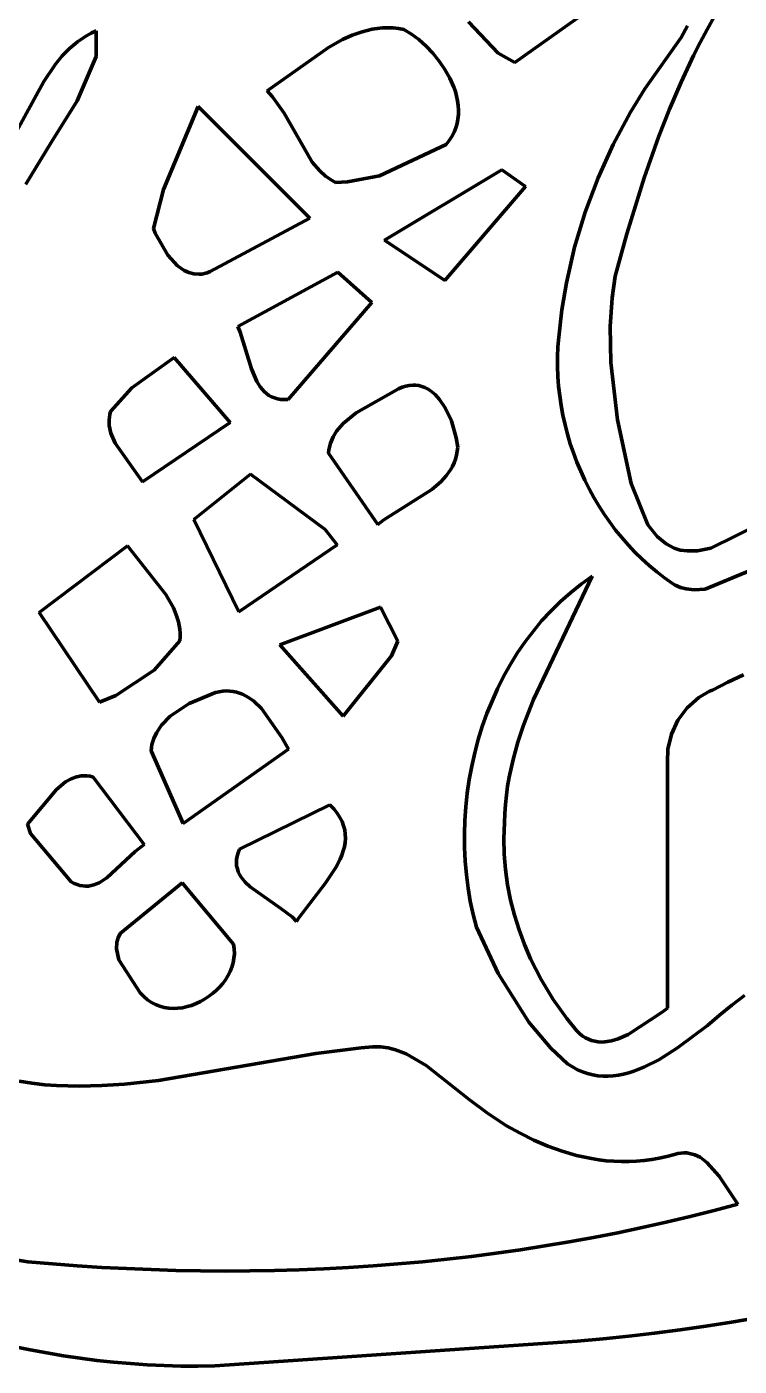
# Model space of a CAD drawing. Header units: millimetres. Extents: x 0 to 14, y 0 to 17.6.
# Drawn here: x 9.895 to 10.712, y 10.322 to 11.856 of the extents above; entities that cross this region are included whole.
import ezdxf

# ---------------------------------------------------------------- set-up
doc = ezdxf.new("R2010")
doc.units = ezdxf.units.MM
doc.layers.add('color#010506ff', color=7, linetype='CONTINUOUS', lineweight=100)
doc.layers.add('color#ffffffff', color=7, linetype='CONTINUOUS', lineweight=100)

msp = doc.modelspace()

# ---------------------------------------------------------------- linework, layer by layer
at = {"layer": 'color#010506ff'}
for p, q in [((10.4545, 11.8154), (10.5842, 11.9074)), ((10.675, 11.8531), (10.6831, 11.8677)), ((9.9692, 11.8488), (9.9638, 11.8458)), ((9.9749, 11.8515), (9.9692, 11.8488)), ((9.9749, 11.8222), (9.9749, 11.8515)), ((10.2796, 11.8505), (10.2683, 11.8465)), ((10.2853, 11.8521), (10.2796, 11.8505)), ((10.2911, 11.8534), (10.2853, 11.8521)), ((10.297, 11.8543), (10.2911, 11.8534)), ((10.3029, 11.8549), (10.297, 11.8543)), ((10.309, 11.8551), (10.3029, 11.8549)), ((10.3151, 11.8549), (10.309, 11.8551)), ((10.3213, 11.8542), (10.3151, 11.8549)), ((10.3276, 11.8532), (10.3213, 11.8542)), ((10.3362, 11.8479), (10.3276, 11.8532)), ((10.3447, 11.8415), (10.3362, 11.8479)), ((10.4015, 11.862), (10.4357, 11.8261)), ((10.6526, 11.8573), (10.6453, 11.8439)), ((10.6671, 11.8383), (10.675, 11.8531)), ((9.9537, 11.839), (9.9445, 11.8313)), ((9.9586, 11.8425), (9.9537, 11.839)), ((9.9638, 11.8458), (9.9586, 11.8425)), ((10.2413, 11.8325), (10.1709, 11.7827)), ((10.2573, 11.8415), (10.2413, 11.8325)), ((10.2683, 11.8465), (10.2573, 11.8415)), ((10.353, 11.8341), (10.3447, 11.8415)), ((10.3608, 11.8259), (10.353, 11.8341)), ((10.6453, 11.8439), (10.6035, 11.7853)), ((10.6595, 11.8233), (10.6671, 11.8383)), ((9.9361, 11.8228), (9.9285, 11.8135)), ((9.9445, 11.8313), (9.9361, 11.8228)), ((9.9532, 11.7712), (9.9749, 11.8222)), ((10.3681, 11.8169), (10.3608, 11.8259)), ((10.4357, 11.8261), (10.4545, 11.8154)), ((10.6452, 11.7929), (10.6595, 11.8233)), ((9.9285, 11.8135), (9.9149, 11.7934)), ((10.3746, 11.8074), (10.3681, 11.8169)), ((10.3802, 11.7974), (10.3746, 11.8074)), ((9.9149, 11.7934), (9.8708, 11.7126)), ((10.3847, 11.7871), (10.3802, 11.7974)), ((10.3865, 11.7819), (10.3847, 11.7871)), ((10.6319, 11.762), (10.6452, 11.7929)), ((9.9234, 11.7238), (9.9532, 11.7712)), ((10.1709, 11.7827), (10.1771, 11.776)), ((10.1771, 11.776), (10.1902, 11.7572)), ((10.3879, 11.7766), (10.3865, 11.7819)), ((10.3891, 11.7713), (10.3879, 11.7766)), ((10.3898, 11.7661), (10.3891, 11.7713)), ((10.6035, 11.7853), (10.5872, 11.7585)), ((10.0918, 11.7649), (10.052, 11.6699)), ((10.2198, 11.6371), (10.0918, 11.7649)), ((10.1902, 11.7572), (10.2223, 11.7012)), ((10.3895, 11.7504), (10.39, 11.7556)), ((10.3901, 11.7608), (10.3898, 11.7661)), ((10.39, 11.7556), (10.3901, 11.7608)), ((10.5872, 11.7585), (10.5675, 11.7215)), ((10.6196, 11.7307), (10.6319, 11.762)), ((10.3851, 11.7353), (10.387, 11.7403)), ((10.387, 11.7403), (10.3885, 11.7453)), ((10.3885, 11.7453), (10.3895, 11.7504)), ((10.3759, 11.7213), (10.3795, 11.7259)), ((10.3795, 11.7259), (10.3826, 11.7305)), ((10.3826, 11.7305), (10.3851, 11.7353)), ((10.6028, 11.683), (10.6196, 11.7307)), ((9.8945, 11.676), (9.9234, 11.7238)), ((10.2996, 11.6856), (10.3759, 11.7213)), ((10.5675, 11.7215), (10.5502, 11.6832)), ((10.2223, 11.7012), (10.2311, 11.6911)), ((10.2311, 11.6911), (10.2378, 11.6852)), ((10.2378, 11.6852), (10.2453, 11.6801)), ((10.2453, 11.6801), (10.2493, 11.6778)), ((10.2631, 11.6785), (10.2996, 11.6856)), ((10.4397, 11.6923), (10.3053, 11.6116)), ((10.4668, 11.6731), (10.4397, 11.6923)), ((10.5502, 11.6832), (10.5354, 11.6439)), ((10.583, 11.6188), (10.6028, 11.683)), ((10.052, 11.6699), (10.0405, 11.6251)), ((10.2493, 11.6778), (10.2631, 11.6785)), ((10.3745, 11.5656), (10.4668, 11.6731)), ((10.1055, 11.5758), (10.2198, 11.6371)), ((10.5354, 11.6439), (10.5232, 11.6037)), ((10.0405, 11.6251), (10.0426, 11.6198)), ((10.0426, 11.6198), (10.0571, 11.5945)), ((10.5698, 11.5704), (10.583, 11.6188)), ((10.3053, 11.6116), (10.3745, 11.5656)), ((10.5232, 11.6037), (10.5138, 11.5629)), ((10.0571, 11.5945), (10.0682, 11.5824)), ((10.0682, 11.5824), (10.0758, 11.577)), ((10.0758, 11.577), (10.0812, 11.5745)), ((10.0812, 11.5745), (10.0869, 11.573)), ((10.0869, 11.573), (10.0929, 11.5726)), ((10.0929, 11.5726), (10.0959, 11.5729)), ((10.0959, 11.5729), (10.0991, 11.5735)), ((10.0991, 11.5735), (10.1022, 11.5744)), ((10.1022, 11.5744), (10.1055, 11.5758)), ((10.2518, 11.575), (10.1371, 11.5127)), ((10.2909, 11.5402), (10.2518, 11.575)), ((10.5138, 11.5629), (10.5086, 11.5319)), ((10.5662, 11.5458), (10.5698, 11.5704)), ((10.5639, 11.5128), (10.5662, 11.5458)), ((10.195, 11.4292), (10.2909, 11.5402)), ((10.5086, 11.5319), (10.505, 11.5007)), ((10.1371, 11.5127), (10.1401, 11.5063)), ((10.5646, 11.4715), (10.5639, 11.5128)), ((10.1401, 11.5063), (10.1531, 11.4642)), ((10.505, 11.5007), (10.5041, 11.4894)), ((10.5041, 11.4894), (10.5037, 11.4782)), ((10.0644, 11.4774), (10.0157, 11.4424)), ((10.1285, 11.4028), (10.0644, 11.4774)), ((10.1531, 11.4642), (10.1592, 11.4498)), ((10.5037, 11.4782), (10.5036, 11.467)), ((10.5036, 11.467), (10.504, 11.4557)), ((10.5724, 11.4057), (10.5646, 11.4715)), ((10.1592, 11.4498), (10.163, 11.4436)), ((10.504, 11.4557), (10.5048, 11.4445)), ((10.0157, 11.4424), (9.9914, 11.4154)), ((10.163, 11.4436), (10.1675, 11.4382)), ((10.1675, 11.4382), (10.17, 11.4359)), ((10.17, 11.4359), (10.1728, 11.4339)), ((10.1728, 11.4339), (10.1758, 11.4322)), ((10.3215, 11.4414), (10.273, 11.414)), ((10.3257, 11.4432), (10.3215, 11.4414)), ((10.3298, 11.4445), (10.3257, 11.4432)), ((10.3337, 11.4453), (10.3298, 11.4445)), ((10.3376, 11.4456), (10.3337, 11.4453)), ((10.3412, 11.4456), (10.3376, 11.4456)), ((10.3448, 11.4451), (10.3412, 11.4456)), ((10.3482, 11.4442), (10.3448, 11.4451)), ((10.3515, 11.443), (10.3482, 11.4442)), ((10.3546, 11.4414), (10.3515, 11.443)), ((10.3576, 11.4395), (10.3546, 11.4414)), ((10.3633, 11.4349), (10.3576, 11.4395)), ((10.3684, 11.4293), (10.3633, 11.4349)), ((10.5048, 11.4445), (10.5061, 11.4333)), ((10.5061, 11.4333), (10.5077, 11.4222)), ((10.1758, 11.4322), (10.1791, 11.4309)), ((10.1791, 11.4309), (10.1826, 11.4298)), ((10.1826, 11.4298), (10.1864, 11.4292)), ((10.1864, 11.4292), (10.1905, 11.429)), ((10.1905, 11.429), (10.195, 11.4292)), ((10.375, 11.4195), (10.3684, 11.4293)), ((10.382, 11.4046), (10.375, 11.4195)), ((10.5077, 11.4222), (10.5097, 11.4112)), ((9.9906, 11.4121), (9.9897, 11.4057)), ((9.9897, 11.4057), (9.9898, 11.3995)), ((9.9914, 11.4154), (9.9906, 11.4121)), ((10.028, 11.3347), (10.1285, 11.4028)), ((10.273, 11.414), (10.2579, 11.4015)), ((10.3876, 11.3854), (10.382, 11.4046)), ((10.5097, 11.4112), (10.5122, 11.4002)), ((10.588, 11.3329), (10.5724, 11.4057)), ((9.9898, 11.3995), (9.9917, 11.3906)), ((9.9917, 11.3906), (9.9967, 11.3793)), ((10.2505, 11.3927), (10.2466, 11.3862)), ((10.2579, 11.4015), (10.2505, 11.3927)), ((10.5122, 11.4002), (10.515, 11.3893)), ((10.515, 11.3893), (10.5182, 11.3785)), ((9.9967, 11.3793), (10.028, 11.3347)), ((10.2436, 11.3792), (10.2416, 11.3716)), ((10.2466, 11.3862), (10.2436, 11.3792)), ((10.3893, 11.3747), (10.3876, 11.3854)), ((10.3887, 11.3698), (10.3893, 11.3747)), ((10.5182, 11.3785), (10.5218, 11.3679)), ((10.2416, 11.3716), (10.241, 11.3675)), ((10.241, 11.3675), (10.2976, 11.286)), ((10.3831, 11.3525), (10.385, 11.3566)), ((10.385, 11.3566), (10.3866, 11.3608)), ((10.3866, 11.3608), (10.3878, 11.3652)), ((10.3878, 11.3652), (10.3887, 11.3698)), ((10.5218, 11.3679), (10.5257, 11.3574)), ((10.5257, 11.3574), (10.5301, 11.347)), ((10.1518, 11.3438), (10.0867, 11.2918)), ((10.2374, 11.2802), (10.1518, 11.3438)), ((10.37, 11.335), (10.3759, 11.3416)), ((10.3759, 11.3416), (10.381, 11.3487)), ((10.381, 11.3487), (10.3831, 11.3525)), ((10.5301, 11.347), (10.5347, 11.3368)), ((10.3045, 11.2912), (10.3597, 11.3262)), ((10.3597, 11.3262), (10.37, 11.335)), ((10.5347, 11.3368), (10.5398, 11.3267)), ((10.5398, 11.3267), (10.5452, 11.3169)), ((10.6072, 11.2854), (10.588, 11.3329)), ((10.5452, 11.3169), (10.5509, 11.3072)), ((10.5509, 11.3072), (10.557, 11.2978)), ((10.557, 11.2978), (10.5634, 11.2886)), ((10.0867, 11.2918), (10.1385, 11.1858)), ((10.251, 11.2627), (10.2374, 11.2802)), ((10.2976, 11.286), (10.3045, 11.2912)), ((10.5634, 11.2886), (10.5702, 11.2796)), ((10.6177, 11.2722), (10.6072, 11.2854)), ((10.7367, 11.2871), (10.6794, 11.2587)), ((10.5702, 11.2796), (10.5772, 11.2709)), ((10.5772, 11.2709), (10.5846, 11.2625)), ((10.6281, 11.2637), (10.6177, 11.2722)), ((10.0107, 11.2616), (9.9097, 11.1851)), ((10.0546, 11.2056), (10.0107, 11.2616)), ((10.1385, 11.1858), (10.251, 11.2627)), ((10.5846, 11.2625), (10.5923, 11.2543)), ((10.5923, 11.2543), (10.6003, 11.2465)), ((10.6373, 11.2589), (10.6281, 11.2637)), ((10.644, 11.2565), (10.6373, 11.2589)), ((10.6521, 11.2556), (10.644, 11.2565)), ((10.664, 11.2558), (10.6521, 11.2556)), ((10.6794, 11.2587), (10.664, 11.2558)), ((10.6003, 11.2465), (10.6086, 11.2389)), ((10.6086, 11.2389), (10.6173, 11.2317)), ((10.476, 11.0853), (10.5433, 11.2266)), ((10.5433, 11.2266), (10.5306, 11.2175)), ((10.6173, 11.2317), (10.6262, 11.2248)), ((10.6262, 11.2248), (10.6354, 11.2183)), ((10.6729, 11.212), (10.7243, 11.2331)), ((10.0634, 11.1905), (10.0546, 11.2056)), ((10.5185, 11.2078), (10.5069, 11.1976)), ((10.5306, 11.2175), (10.5185, 11.2078)), ((10.6354, 11.2183), (10.6384, 11.2166)), ((10.6384, 11.2166), (10.6445, 11.2139)), ((10.6445, 11.2139), (10.6508, 11.2121)), ((10.6508, 11.2121), (10.6602, 11.211)), ((10.6602, 11.211), (10.6729, 11.212)), ((10.0667, 11.1826), (10.0634, 11.1905)), ((10.3006, 11.1913), (10.1853, 11.1482)), ((10.3206, 11.1522), (10.3006, 11.1913)), ((10.5069, 11.1976), (10.4959, 11.1867)), ((9.9097, 11.1851), (9.9789, 11.0824)), ((10.0692, 11.1744), (10.0667, 11.1826)), ((10.0707, 11.1659), (10.0692, 11.1744)), ((10.4854, 11.1754), (10.4755, 11.1635)), ((10.4959, 11.1867), (10.4854, 11.1754)), ((10.071, 11.1616), (10.0707, 11.1659)), ((10.0708, 11.1525), (10.071, 11.1571)), ((10.071, 11.1571), (10.071, 11.1616)), ((10.4755, 11.1635), (10.4663, 11.1512)), ((10.0415, 11.1192), (10.0708, 11.1525)), ((10.1853, 11.1482), (10.2579, 11.0663)), ((10.3133, 11.1353), (10.3206, 11.1522)), ((10.4663, 11.1512), (10.4575, 11.1384)), ((10.2579, 11.0663), (10.3133, 11.1353)), ((10.4575, 11.1384), (10.4494, 11.1253)), ((9.9975, 11.0901), (10.0415, 11.1192)), ((10.4418, 11.1117), (10.4349, 11.0978)), ((10.4494, 11.1253), (10.4418, 11.1117)), ((10.7168, 11.1136), (10.6989, 11.1052)), ((10.4349, 11.0978), (10.4285, 11.0836)), ((10.6811, 11.0963), (10.6779, 11.0948)), ((10.6989, 11.1052), (10.6811, 11.0963)), ((9.9789, 11.0824), (9.9975, 11.0901)), ((10.0814, 11.0808), (10.0598, 11.0664)), ((10.1116, 11.0933), (10.0814, 11.0808)), ((10.1159, 11.0944), (10.1116, 11.0933)), ((10.1201, 11.095), (10.1159, 11.0944)), ((10.1241, 11.0952), (10.1201, 11.095)), ((10.1281, 11.0951), (10.1241, 11.0952)), ((10.1319, 11.0946), (10.1281, 11.0951)), ((10.1356, 11.0939), (10.1319, 11.0946)), ((10.1427, 11.0914), (10.1356, 11.0939)), ((10.1494, 11.0878), (10.1427, 11.0914)), ((10.1556, 11.0834), (10.1494, 11.0878)), ((10.1643, 11.0752), (10.1556, 11.0834)), ((10.4285, 11.0836), (10.4227, 11.0692)), ((10.4647, 11.0562), (10.476, 11.0853)), ((10.6655, 11.0876), (10.6522, 11.0759)), ((10.6779, 11.0948), (10.6655, 11.0876)), ((10.0598, 11.0664), (10.0497, 11.0561)), ((10.1878, 11.0417), (10.1643, 11.0752)), ((10.4227, 11.0692), (10.4174, 11.0544)), ((10.6522, 11.0759), (10.6416, 11.0617)), ((10.0497, 11.0561), (10.0439, 11.0473)), ((10.4174, 11.0544), (10.4128, 11.0395)), ((10.4582, 11.0365), (10.4647, 11.0562)), ((10.6416, 11.0617), (10.6341, 11.0457)), ((10.0409, 11.0408), (10.0389, 11.034)), ((10.0439, 11.0473), (10.0409, 11.0408)), ((10.1954, 11.0285), (10.1878, 11.0417)), ((10.4128, 11.0395), (10.4088, 11.0244)), ((10.4527, 11.0165), (10.4582, 11.0365)), ((10.6341, 11.0457), (10.6301, 11.0284)), ((10.0389, 11.034), (10.0378, 11.0267)), ((10.0378, 11.0267), (10.0745, 10.9435)), ((10.0745, 10.9435), (10.1954, 11.0285)), ((10.4088, 11.0244), (10.4053, 11.0091)), ((10.6301, 11.0284), (10.6297, 11.014)), ((10.4053, 11.0091), (10.4024, 10.9937)), ((10.4482, 10.9963), (10.4527, 11.0165)), ((10.6297, 11.014), (10.6297, 10.7316)), ((9.9398, 10.9911), (9.9294, 10.9825)), ((9.9454, 10.9943), (9.9398, 10.9911)), ((9.9513, 10.9966), (9.9454, 10.9943)), ((9.9577, 10.9979), (9.9513, 10.9966)), ((9.961, 10.998), (9.9577, 10.9979)), ((9.9644, 10.9979), (9.961, 10.998)), ((9.968, 10.9974), (9.9644, 10.9979)), ((9.9716, 10.9966), (9.968, 10.9974)), ((10.0299, 10.9194), (9.9716, 10.9966)), ((10.4024, 10.9937), (10.4002, 10.9781)), ((10.4464, 10.986), (10.4482, 10.9963)), ((9.9294, 10.9825), (9.8964, 10.9425)), ((10.4002, 10.9781), (10.3985, 10.9626)), ((10.4439, 10.9653), (10.445, 10.9757)), ((10.445, 10.9757), (10.4464, 10.986)), ((10.2428, 10.9649), (10.1392, 10.9139)), ((10.2474, 10.9601), (10.2428, 10.9649)), ((10.2512, 10.9553), (10.2474, 10.9601)), ((10.3985, 10.9626), (10.3974, 10.9469)), ((10.4432, 10.9547), (10.4439, 10.9653)), ((9.8964, 10.9425), (9.8998, 10.9318)), ((10.2543, 10.9504), (10.2512, 10.9553)), ((10.2567, 10.9456), (10.2543, 10.9504)), ((10.2585, 10.9408), (10.2567, 10.9456)), ((10.3974, 10.9469), (10.397, 10.9313)), ((10.4421, 10.9262), (10.4428, 10.9441)), ((10.4428, 10.9441), (10.4432, 10.9547)), ((9.8998, 10.9318), (9.9462, 10.8766)), ((10.2598, 10.936), (10.2585, 10.9408)), ((10.2604, 10.9311), (10.2598, 10.936)), ((10.2606, 10.9263), (10.2604, 10.9311)), ((10.397, 10.9313), (10.3971, 10.9157)), ((10.0197, 10.9112), (10.0299, 10.9194)), ((10.1392, 10.9139), (10.1375, 10.9098)), ((10.2565, 10.9072), (10.2581, 10.912)), ((10.2581, 10.912), (10.2594, 10.9167)), ((10.2594, 10.9167), (10.2602, 10.9215)), ((10.2602, 10.9215), (10.2606, 10.9263)), ((10.3971, 10.9157), (10.3978, 10.9002)), ((10.4424, 10.9084), (10.4421, 10.9262)), ((9.9873, 10.881), (10.0197, 10.9112)), ((10.1357, 10.902), (10.1356, 10.8983)), ((10.1356, 10.8983), (10.1359, 10.8948)), ((10.1364, 10.9058), (10.1357, 10.902)), ((10.1375, 10.9098), (10.1364, 10.9058)), ((10.2497, 10.8931), (10.2546, 10.9025)), ((10.2546, 10.9025), (10.2565, 10.9072)), ((10.3978, 10.9002), (10.3991, 10.8847)), ((10.4438, 10.8906), (10.4424, 10.9084)), ((9.9785, 10.8755), (9.9873, 10.881)), ((10.1359, 10.8948), (10.1367, 10.8914)), ((10.1367, 10.8914), (10.1378, 10.8881)), ((10.1378, 10.8881), (10.1393, 10.8849)), ((10.1393, 10.8849), (10.1412, 10.8819)), ((10.1412, 10.8819), (10.1458, 10.876)), ((10.2374, 10.8746), (10.2497, 10.8931)), ((10.3991, 10.8847), (10.4011, 10.8694)), ((10.4463, 10.873), (10.4438, 10.8906)), ((9.9462, 10.8766), (9.9496, 10.8747)), ((9.9496, 10.8747), (9.953, 10.8733)), ((9.953, 10.8733), (9.9564, 10.8723)), ((9.9564, 10.8723), (9.9597, 10.8718)), ((9.9597, 10.8718), (9.9629, 10.8716)), ((9.9629, 10.8716), (9.9661, 10.8717)), ((9.9661, 10.8717), (9.9693, 10.8722)), ((9.9693, 10.8722), (9.9724, 10.8731)), ((9.9724, 10.8731), (9.9785, 10.8755)), ((10.0733, 10.8755), (10.0023, 10.8174)), ((10.1324, 10.805), (10.0733, 10.8755)), ((10.1458, 10.876), (10.1515, 10.8706)), ((10.1515, 10.8706), (10.1866, 10.846)), ((10.2073, 10.8353), (10.2374, 10.8746)), ((10.4011, 10.8694), (10.4036, 10.8542)), ((10.4497, 10.8556), (10.4463, 10.873)), ((10.4036, 10.8542), (10.4068, 10.8392)), ((10.4541, 10.8384), (10.4497, 10.8556)), ((10.1866, 10.846), (10.1994, 10.8363)), ((10.1994, 10.8363), (10.2046, 10.8312)), ((10.2046, 10.8312), (10.2073, 10.8353)), ((10.4068, 10.8392), (10.4106, 10.8244)), ((10.4595, 10.8214), (10.4541, 10.8384)), ((10.4106, 10.8244), (10.4357, 10.7713)), ((10.4657, 10.8048), (10.4595, 10.8214)), ((9.9987, 10.8073), (9.9982, 10.7998)), ((10, 10.8124), (9.9987, 10.8073)), ((10.0023, 10.8174), (10, 10.8124)), ((10.1332, 10.7996), (10.1324, 10.805)), ((10.4728, 10.7884), (10.4657, 10.8048)), ((9.9982, 10.7998), (10.0008, 10.7872)), ((10.1319, 10.7838), (10.1328, 10.789)), ((10.1328, 10.789), (10.1333, 10.7942)), ((10.1333, 10.7942), (10.1332, 10.7996)), ((10.0008, 10.7872), (10.0255, 10.7493)), ((10.1259, 10.769), (10.1284, 10.7738)), ((10.1284, 10.7738), (10.1303, 10.7787)), ((10.1303, 10.7787), (10.1319, 10.7838)), ((10.4849, 10.7646), (10.4728, 10.7884)), ((10.1163, 10.7559), (10.1199, 10.7601)), ((10.1199, 10.7601), (10.1231, 10.7644)), ((10.1231, 10.7644), (10.1259, 10.769)), ((10.4357, 10.7713), (10.4707, 10.7158)), ((10.4987, 10.7417), (10.4849, 10.7646)), ((10.0255, 10.7493), (10.0295, 10.745)), ((10.0295, 10.745), (10.0338, 10.7413)), ((10.0992, 10.742), (10.1038, 10.745)), ((10.1038, 10.745), (10.1082, 10.7484)), ((10.1082, 10.7484), (10.1124, 10.752)), ((10.1124, 10.752), (10.1163, 10.7559)), ((10.7034, 10.7353), (10.7177, 10.7462)), ((10.0338, 10.7413), (10.0383, 10.7382)), ((10.0383, 10.7382), (10.043, 10.7358)), ((10.043, 10.7358), (10.0479, 10.7339)), ((10.0479, 10.7339), (10.0529, 10.7325)), ((10.0529, 10.7325), (10.0581, 10.7317)), ((10.0581, 10.7317), (10.0633, 10.7315)), ((10.0633, 10.7315), (10.0686, 10.7317)), ((10.0686, 10.7317), (10.0738, 10.7323)), ((10.0738, 10.7323), (10.0791, 10.7335)), ((10.0791, 10.7335), (10.0843, 10.735)), ((10.0843, 10.735), (10.0894, 10.737)), ((10.0894, 10.737), (10.0943, 10.7393)), ((10.0943, 10.7393), (10.0992, 10.742)), ((10.5141, 10.7199), (10.4987, 10.7417)), ((10.6297, 10.7316), (10.6236, 10.7272)), ((10.6893, 10.7239), (10.7034, 10.7353)), ((10.4707, 10.7158), (10.4961, 10.686)), ((10.5252, 10.706), (10.5141, 10.7199)), ((10.6236, 10.7272), (10.5847, 10.7015)), ((10.6412, 10.6863), (10.6755, 10.7121)), ((10.6755, 10.7121), (10.6893, 10.7239)), ((10.5286, 10.7028), (10.5252, 10.706)), ((10.532, 10.7001), (10.5286, 10.7028)), ((10.5355, 10.6979), (10.532, 10.7001)), ((10.5391, 10.6961), (10.5355, 10.6979)), ((10.5847, 10.7015), (10.5731, 10.6965)), ((10.2784, 10.6864), (10.2267, 10.6798)), ((10.2914, 10.6875), (10.2784, 10.6864)), ((10.3007, 10.6874), (10.2914, 10.6875)), ((10.3096, 10.6862), (10.3007, 10.6874)), ((10.3181, 10.6841), (10.3096, 10.6862)), ((10.3303, 10.6794), (10.3181, 10.6841)), ((10.4961, 10.686), (10.5151, 10.6681)), ((10.5427, 10.6947), (10.5391, 10.6961)), ((10.5464, 10.6938), (10.5427, 10.6947)), ((10.5502, 10.6932), (10.5464, 10.6938)), ((10.5539, 10.693), (10.5502, 10.6932)), ((10.5577, 10.6931), (10.5539, 10.693)), ((10.5654, 10.6943), (10.5577, 10.6931)), ((10.5731, 10.6965), (10.5654, 10.6943)), ((10.6195, 10.6726), (10.6412, 10.6863)), ((10.2267, 10.6798), (10.0464, 10.649)), ((10.3531, 10.6659), (10.3303, 10.6794)), ((10.5151, 10.6681), (10.5208, 10.6644)), ((10.6025, 10.664), (10.6195, 10.6726)), ((10.4024, 10.6271), (10.3531, 10.6659)), ((10.5208, 10.6644), (10.5265, 10.6613)), ((10.5265, 10.6613), (10.5323, 10.6588)), ((10.5323, 10.6588), (10.5381, 10.6568)), ((10.5381, 10.6568), (10.544, 10.6553)), ((10.544, 10.6553), (10.5498, 10.6543)), ((10.5498, 10.6543), (10.5557, 10.6539)), ((10.5557, 10.6539), (10.5616, 10.6538)), ((10.5616, 10.6538), (10.5675, 10.6542)), ((10.5675, 10.6542), (10.5734, 10.655)), ((10.5734, 10.655), (10.5792, 10.6562)), ((10.5792, 10.6562), (10.5851, 10.6577)), ((10.5851, 10.6577), (10.5909, 10.6595)), ((10.5909, 10.6595), (10.6025, 10.664)), ((9.9014, 10.6457), (9.8866, 10.6483)), ((9.9162, 10.6441), (9.9014, 10.6457)), ((9.9293, 10.6432), (9.9162, 10.6441)), ((9.9424, 10.6426), (9.9293, 10.6432)), ((9.9555, 10.6425), (9.9424, 10.6426)), ((9.9816, 10.643), (9.9555, 10.6425)), ((10.0075, 10.6447), (9.9816, 10.643)), ((10.0464, 10.649), (10.0075, 10.6447)), ((10.4232, 10.6113), (10.4024, 10.6271)), ((10.4453, 10.597), (10.4232, 10.6113)), ((10.4606, 10.5884), (10.4453, 10.597)), ((10.4763, 10.5806), (10.4606, 10.5884)), ((10.4924, 10.5737), (10.4763, 10.5806)), ((10.5088, 10.5678), (10.4924, 10.5737)), ((10.5255, 10.563), (10.5088, 10.5678)), ((10.5424, 10.5594), (10.5255, 10.563)), ((10.551, 10.558), (10.5424, 10.5594)), ((10.6202, 10.5598), (10.6115, 10.5582)), ((10.6289, 10.5617), (10.6202, 10.5598)), ((10.6376, 10.5641), (10.6289, 10.5617)), ((10.6413, 10.5651), (10.6376, 10.5641)), ((10.6449, 10.5657), (10.6413, 10.5651)), ((10.6483, 10.5659), (10.6449, 10.5657)), ((10.6517, 10.5659), (10.6483, 10.5659)), ((10.6549, 10.5654), (10.6517, 10.5659)), ((10.6611, 10.5637), (10.6549, 10.5654)), ((10.6669, 10.5609), (10.6611, 10.5637)), ((10.6748, 10.5551), (10.6669, 10.5609)), ((10.5595, 10.557), (10.551, 10.558)), ((10.5682, 10.5563), (10.5595, 10.557)), ((10.5768, 10.556), (10.5682, 10.5563)), ((10.5855, 10.556), (10.5768, 10.556)), ((10.5941, 10.5564), (10.5855, 10.556)), ((10.6028, 10.5571), (10.5941, 10.5564)), ((10.6115, 10.5582), (10.6028, 10.5571)), ((10.6888, 10.5392), (10.6748, 10.5551)), ((10.7102, 10.5073), (10.6888, 10.5392)), ((10.6555, 10.493), (10.6829, 10.5)), ((10.6829, 10.5), (10.7102, 10.5073)), ((10.6004, 10.4803), (10.628, 10.4865)), ((10.628, 10.4865), (10.6555, 10.493)), ((10.5171, 10.464), (10.5449, 10.469)), ((10.5449, 10.469), (10.5727, 10.4745)), ((10.5727, 10.4745), (10.6004, 10.4803)), ((10.4332, 10.451), (10.4613, 10.455)), ((10.4613, 10.455), (10.4892, 10.4593)), ((10.4892, 10.4593), (10.5171, 10.464)), ((9.8571, 10.4477), (9.8968, 10.4412)), ((9.8968, 10.4412), (9.9249, 10.4388)), ((9.9249, 10.4388), (9.9531, 10.4366)), ((9.9531, 10.4366), (9.9813, 10.4348)), ((10.2642, 10.4347), (10.2925, 10.4365)), ((10.2925, 10.4365), (10.3207, 10.4387)), ((10.3207, 10.4387), (10.3489, 10.4412)), ((10.3489, 10.4412), (10.3771, 10.4441)), ((10.3771, 10.4441), (10.4052, 10.4474)), ((10.4052, 10.4474), (10.4332, 10.451)), ((9.9813, 10.4348), (10.0096, 10.4333)), ((10.0096, 10.4333), (10.0378, 10.4322)), ((10.0378, 10.4322), (10.0661, 10.4313)), ((10.0661, 10.4313), (10.0944, 10.4308)), ((10.0944, 10.4308), (10.1227, 10.4306)), ((10.1227, 10.4306), (10.151, 10.4307)), ((10.151, 10.4307), (10.1793, 10.4312)), ((10.1793, 10.4312), (10.2076, 10.432)), ((10.2076, 10.432), (10.2359, 10.4332)), ((10.2359, 10.4332), (10.2642, 10.4347)), ((10.7321, 10.377), (10.7028, 10.3721)), ((10.6148, 10.3594), (10.5853, 10.3559)), ((10.6442, 10.3632), (10.6148, 10.3594)), ((10.6735, 10.3675), (10.6442, 10.3632)), ((10.7028, 10.3721), (10.6735, 10.3675)), ((9.8993, 10.3402), (9.8803, 10.3442)), ((10.5261, 10.3502), (10.1108, 10.3218)), ((10.5557, 10.3528), (10.5261, 10.3502)), ((10.5853, 10.3559), (10.5557, 10.3528)), ((9.9183, 10.3367), (9.8993, 10.3402)), ((9.9374, 10.3335), (9.9183, 10.3367)), ((9.9565, 10.3307), (9.9374, 10.3335)), ((9.9757, 10.3282), (9.9565, 10.3307)), ((9.9949, 10.3262), (9.9757, 10.3282)), ((10.0142, 10.3245), (9.9949, 10.3262)), ((10.0335, 10.3232), (10.0142, 10.3245)), ((10.0528, 10.3222), (10.0335, 10.3232)), ((10.0721, 10.3217), (10.0528, 10.3222)), ((10.0914, 10.3215), (10.0721, 10.3217)), ((10.1108, 10.3218), (10.0914, 10.3215))]:
    msp.add_line(p, q, dxfattribs=at)
at = {"layer": 'color#ffffffff'}
for p, q in [((10.5842, 11.9074), (10.4545, 11.8154)), ((10.6831, 11.8677), (10.675, 11.8531)), ((9.9638, 11.8458), (9.9692, 11.8488)), ((9.9692, 11.8488), (9.9749, 11.8515)), ((9.9749, 11.8515), (9.9749, 11.8222)), ((10.2683, 11.8465), (10.2796, 11.8505)), ((10.2796, 11.8505), (10.2853, 11.8521)), ((10.2853, 11.8521), (10.2911, 11.8534)), ((10.2911, 11.8534), (10.297, 11.8543)), ((10.297, 11.8543), (10.3029, 11.8549)), ((10.3029, 11.8549), (10.309, 11.8551)), ((10.309, 11.8551), (10.3151, 11.8549)), ((10.3151, 11.8549), (10.3213, 11.8542)), ((10.3213, 11.8542), (10.3276, 11.8532)), ((10.3276, 11.8532), (10.3362, 11.8479)), ((10.3362, 11.8479), (10.3447, 11.8415)), ((10.4357, 11.8261), (10.4015, 11.862)), ((10.6453, 11.8439), (10.6526, 11.8573)), ((10.675, 11.8531), (10.6671, 11.8383)), ((9.9445, 11.8313), (9.9537, 11.839)), ((9.9537, 11.839), (9.9586, 11.8425)), ((9.9586, 11.8425), (9.9638, 11.8458)), ((10.1709, 11.7827), (10.2413, 11.8325)), ((10.2413, 11.8325), (10.2573, 11.8415)), ((10.2573, 11.8415), (10.2683, 11.8465)), ((10.3447, 11.8415), (10.353, 11.8341)), ((10.353, 11.8341), (10.3608, 11.8259)), ((10.6035, 11.7853), (10.6453, 11.8439)), ((10.6671, 11.8383), (10.6595, 11.8233)), ((9.9285, 11.8135), (9.9361, 11.8228)), ((9.9361, 11.8228), (9.9445, 11.8313)), ((9.9749, 11.8222), (9.9532, 11.7712)), ((10.3608, 11.8259), (10.3681, 11.8169)), ((10.4545, 11.8154), (10.4357, 11.8261)), ((10.6595, 11.8233), (10.6452, 11.7929)), ((9.9149, 11.7934), (9.9285, 11.8135)), ((10.3681, 11.8169), (10.3746, 11.8074)), ((10.3746, 11.8074), (10.3802, 11.7974)), ((9.8708, 11.7126), (9.9149, 11.7934)), ((10.3802, 11.7974), (10.3847, 11.7871)), ((10.3847, 11.7871), (10.3865, 11.7819)), ((10.6452, 11.7929), (10.6319, 11.762)), ((9.9532, 11.7712), (9.9234, 11.7238)), ((10.1771, 11.776), (10.1709, 11.7827)), ((10.1902, 11.7572), (10.1771, 11.776)), ((10.3865, 11.7819), (10.3879, 11.7766)), ((10.3879, 11.7766), (10.3891, 11.7713)), ((10.3891, 11.7713), (10.3898, 11.7661)), ((10.5872, 11.7585), (10.6035, 11.7853)), ((10.052, 11.6699), (10.0918, 11.7649)), ((10.0918, 11.7649), (10.2198, 11.6371)), ((10.2223, 11.7012), (10.1902, 11.7572)), ((10.39, 11.7556), (10.3895, 11.7504)), ((10.3898, 11.7661), (10.3901, 11.7608)), ((10.3901, 11.7608), (10.39, 11.7556)), ((10.5675, 11.7215), (10.5872, 11.7585)), ((10.6319, 11.762), (10.6196, 11.7307)), ((10.387, 11.7403), (10.3851, 11.7353)), ((10.3885, 11.7453), (10.387, 11.7403)), ((10.3895, 11.7504), (10.3885, 11.7453)), ((10.3795, 11.7259), (10.3759, 11.7213)), ((10.3826, 11.7305), (10.3795, 11.7259)), ((10.3851, 11.7353), (10.3826, 11.7305)), ((10.6196, 11.7307), (10.6028, 11.683)), ((9.9234, 11.7238), (9.8945, 11.676)), ((10.3759, 11.7213), (10.2996, 11.6856)), ((10.5502, 11.6832), (10.5675, 11.7215)), ((10.2311, 11.6911), (10.2223, 11.7012)), ((10.2378, 11.6852), (10.2311, 11.6911)), ((10.2453, 11.6801), (10.2378, 11.6852)), ((10.2493, 11.6778), (10.2453, 11.6801)), ((10.2996, 11.6856), (10.2631, 11.6785)), ((10.3053, 11.6116), (10.4397, 11.6923)), ((10.4397, 11.6923), (10.4668, 11.6731)), ((10.5354, 11.6439), (10.5502, 11.6832)), ((10.6028, 11.683), (10.583, 11.6188)), ((10.0405, 11.6251), (10.052, 11.6699)), ((10.2631, 11.6785), (10.2493, 11.6778)), ((10.4668, 11.6731), (10.3745, 11.5656)), ((10.2198, 11.6371), (10.1055, 11.5758)), ((10.5232, 11.6037), (10.5354, 11.6439)), ((10.0426, 11.6198), (10.0405, 11.6251)), ((10.0571, 11.5945), (10.0426, 11.6198)), ((10.583, 11.6188), (10.5698, 11.5704)), ((10.3745, 11.5656), (10.3053, 11.6116)), ((10.5138, 11.5629), (10.5232, 11.6037)), ((10.0682, 11.5824), (10.0571, 11.5945)), ((10.0758, 11.577), (10.0682, 11.5824)), ((10.0812, 11.5745), (10.0758, 11.577)), ((10.0869, 11.573), (10.0812, 11.5745)), ((10.0929, 11.5726), (10.0869, 11.573)), ((10.0959, 11.5729), (10.0929, 11.5726)), ((10.0991, 11.5735), (10.0959, 11.5729)), ((10.1022, 11.5744), (10.0991, 11.5735)), ((10.1055, 11.5758), (10.1022, 11.5744)), ((10.1371, 11.5127), (10.2518, 11.575)), ((10.2518, 11.575), (10.2909, 11.5402)), ((10.5086, 11.5319), (10.5138, 11.5629)), ((10.5698, 11.5704), (10.5662, 11.5458)), ((10.5662, 11.5458), (10.5639, 11.5128)), ((10.2909, 11.5402), (10.195, 11.4292)), ((10.505, 11.5007), (10.5086, 11.5319)), ((10.1401, 11.5063), (10.1371, 11.5127)), ((10.5639, 11.5128), (10.5646, 11.4715)), ((10.1531, 11.4642), (10.1401, 11.5063)), ((10.5041, 11.4894), (10.505, 11.5007)), ((10.5037, 11.4782), (10.5041, 11.4894)), ((10.0157, 11.4424), (10.0644, 11.4774)), ((10.0644, 11.4774), (10.1285, 11.4028)), ((10.1592, 11.4498), (10.1531, 11.4642)), ((10.5036, 11.467), (10.5037, 11.4782)), ((10.504, 11.4557), (10.5036, 11.467)), ((10.5646, 11.4715), (10.5724, 11.4057)), ((10.163, 11.4436), (10.1592, 11.4498)), ((10.5048, 11.4445), (10.504, 11.4557)), ((9.9914, 11.4154), (10.0157, 11.4424)), ((10.1675, 11.4382), (10.163, 11.4436)), ((10.17, 11.4359), (10.1675, 11.4382)), ((10.1728, 11.4339), (10.17, 11.4359)), ((10.1758, 11.4322), (10.1728, 11.4339)), ((10.273, 11.414), (10.3215, 11.4414)), ((10.3215, 11.4414), (10.3257, 11.4432)), ((10.3257, 11.4432), (10.3298, 11.4445)), ((10.3298, 11.4445), (10.3337, 11.4453)), ((10.3337, 11.4453), (10.3376, 11.4456)), ((10.3376, 11.4456), (10.3412, 11.4456)), ((10.3412, 11.4456), (10.3448, 11.4451)), ((10.3448, 11.4451), (10.3482, 11.4442)), ((10.3482, 11.4442), (10.3515, 11.443)), ((10.3515, 11.443), (10.3546, 11.4414)), ((10.3546, 11.4414), (10.3576, 11.4395)), ((10.3576, 11.4395), (10.3633, 11.4349)), ((10.3633, 11.4349), (10.3684, 11.4293)), ((10.5061, 11.4333), (10.5048, 11.4445)), ((10.5077, 11.4222), (10.5061, 11.4333)), ((10.1791, 11.4309), (10.1758, 11.4322)), ((10.1826, 11.4298), (10.1791, 11.4309)), ((10.1864, 11.4292), (10.1826, 11.4298)), ((10.1905, 11.429), (10.1864, 11.4292)), ((10.195, 11.4292), (10.1905, 11.429)), ((10.3684, 11.4293), (10.375, 11.4195)), ((10.375, 11.4195), (10.382, 11.4046)), ((10.5097, 11.4112), (10.5077, 11.4222)), ((9.9897, 11.4057), (9.9906, 11.4121)), ((9.9898, 11.3995), (9.9897, 11.4057)), ((9.9906, 11.4121), (9.9914, 11.4154)), ((10.1285, 11.4028), (10.028, 11.3347)), ((10.2579, 11.4015), (10.273, 11.414)), ((10.382, 11.4046), (10.3876, 11.3854)), ((10.5122, 11.4002), (10.5097, 11.4112)), ((10.5724, 11.4057), (10.588, 11.3329)), ((9.9917, 11.3906), (9.9898, 11.3995)), ((9.9967, 11.3793), (9.9917, 11.3906)), ((10.2466, 11.3862), (10.2505, 11.3927)), ((10.2505, 11.3927), (10.2579, 11.4015)), ((10.515, 11.3893), (10.5122, 11.4002)), ((10.5182, 11.3785), (10.515, 11.3893)), ((10.028, 11.3347), (9.9967, 11.3793)), ((10.2416, 11.3716), (10.2436, 11.3792)), ((10.2436, 11.3792), (10.2466, 11.3862)), ((10.3876, 11.3854), (10.3893, 11.3747)), ((10.3893, 11.3747), (10.3887, 11.3698)), ((10.5218, 11.3679), (10.5182, 11.3785)), ((10.241, 11.3675), (10.2416, 11.3716)), ((10.2976, 11.286), (10.241, 11.3675)), ((10.385, 11.3566), (10.3831, 11.3525)), ((10.3866, 11.3608), (10.385, 11.3566)), ((10.3878, 11.3652), (10.3866, 11.3608)), ((10.3887, 11.3698), (10.3878, 11.3652)), ((10.5257, 11.3574), (10.5218, 11.3679)), ((10.5301, 11.347), (10.5257, 11.3574)), ((10.0867, 11.2918), (10.1518, 11.3438)), ((10.1518, 11.3438), (10.2374, 11.2802)), ((10.3759, 11.3416), (10.37, 11.335)), ((10.381, 11.3487), (10.3759, 11.3416)), ((10.3831, 11.3525), (10.381, 11.3487)), ((10.5347, 11.3368), (10.5301, 11.347)), ((10.3597, 11.3262), (10.3045, 11.2912)), ((10.37, 11.335), (10.3597, 11.3262)), ((10.5398, 11.3267), (10.5347, 11.3368)), ((10.5452, 11.3169), (10.5398, 11.3267)), ((10.588, 11.3329), (10.6072, 11.2854)), ((10.5509, 11.3072), (10.5452, 11.3169)), ((10.557, 11.2978), (10.5509, 11.3072)), ((10.5634, 11.2886), (10.557, 11.2978)), ((10.1385, 11.1858), (10.0867, 11.2918)), ((10.2374, 11.2802), (10.251, 11.2627)), ((10.3045, 11.2912), (10.2976, 11.286)), ((10.5702, 11.2796), (10.5634, 11.2886)), ((10.6072, 11.2854), (10.6177, 11.2722)), ((10.6794, 11.2587), (10.7367, 11.2871)), ((10.5772, 11.2709), (10.5702, 11.2796)), ((10.5846, 11.2625), (10.5772, 11.2709)), ((10.6177, 11.2722), (10.6281, 11.2637)), ((9.9097, 11.1851), (10.0107, 11.2616)), ((10.0107, 11.2616), (10.0546, 11.2056)), ((10.251, 11.2627), (10.1385, 11.1858)), ((10.5923, 11.2543), (10.5846, 11.2625)), ((10.6003, 11.2465), (10.5923, 11.2543)), ((10.6281, 11.2637), (10.6373, 11.2589)), ((10.6373, 11.2589), (10.644, 11.2565)), ((10.644, 11.2565), (10.6521, 11.2556)), ((10.6521, 11.2556), (10.664, 11.2558)), ((10.664, 11.2558), (10.6794, 11.2587)), ((10.6086, 11.2389), (10.6003, 11.2465)), ((10.6173, 11.2317), (10.6086, 11.2389)), ((10.5433, 11.2266), (10.476, 11.0853)), ((10.5306, 11.2175), (10.5433, 11.2266)), ((10.6262, 11.2248), (10.6173, 11.2317)), ((10.6354, 11.2183), (10.6262, 11.2248)), ((10.7243, 11.2331), (10.6729, 11.212)), ((10.0546, 11.2056), (10.0634, 11.1905)), ((10.5069, 11.1976), (10.5185, 11.2078)), ((10.5185, 11.2078), (10.5306, 11.2175)), ((10.6384, 11.2166), (10.6354, 11.2183)), ((10.6445, 11.2139), (10.6384, 11.2166)), ((10.6508, 11.2121), (10.6445, 11.2139)), ((10.6602, 11.211), (10.6508, 11.2121)), ((10.6729, 11.212), (10.6602, 11.211)), ((10.0634, 11.1905), (10.0667, 11.1826)), ((10.1853, 11.1482), (10.3006, 11.1913)), ((10.3006, 11.1913), (10.3206, 11.1522)), ((10.4959, 11.1867), (10.5069, 11.1976)), ((9.9789, 11.0824), (9.9097, 11.1851)), ((10.0667, 11.1826), (10.0692, 11.1744)), ((10.0692, 11.1744), (10.0707, 11.1659)), ((10.4755, 11.1635), (10.4854, 11.1754)), ((10.4854, 11.1754), (10.4959, 11.1867)), ((10.0707, 11.1659), (10.071, 11.1616)), ((10.071, 11.1571), (10.0708, 11.1525)), ((10.071, 11.1616), (10.071, 11.1571)), ((10.4663, 11.1512), (10.4755, 11.1635)), ((10.0708, 11.1525), (10.0415, 11.1192)), ((10.2579, 11.0663), (10.1853, 11.1482)), ((10.3206, 11.1522), (10.3133, 11.1353)), ((10.4575, 11.1384), (10.4663, 11.1512)), ((10.3133, 11.1353), (10.2579, 11.0663)), ((10.4494, 11.1253), (10.4575, 11.1384)), ((10.0415, 11.1192), (9.9975, 11.0901)), ((10.4349, 11.0978), (10.4418, 11.1117)), ((10.4418, 11.1117), (10.4494, 11.1253)), ((10.6989, 11.1052), (10.7168, 11.1136)), ((10.4285, 11.0836), (10.4349, 11.0978)), ((10.6779, 11.0948), (10.6811, 11.0963)), ((10.6811, 11.0963), (10.6989, 11.1052)), ((9.9975, 11.0901), (9.9789, 11.0824)), ((10.0598, 11.0664), (10.0814, 11.0808)), ((10.0814, 11.0808), (10.1116, 11.0933)), ((10.1116, 11.0933), (10.1159, 11.0944)), ((10.1159, 11.0944), (10.1201, 11.095)), ((10.1201, 11.095), (10.1241, 11.0952)), ((10.1241, 11.0952), (10.1281, 11.0951)), ((10.1281, 11.0951), (10.1319, 11.0946)), ((10.1319, 11.0946), (10.1356, 11.0939)), ((10.1356, 11.0939), (10.1427, 11.0914)), ((10.1427, 11.0914), (10.1494, 11.0878)), ((10.1494, 11.0878), (10.1556, 11.0834)), ((10.1556, 11.0834), (10.1643, 11.0752)), ((10.4227, 11.0692), (10.4285, 11.0836)), ((10.476, 11.0853), (10.4647, 11.0562)), ((10.6522, 11.0759), (10.6655, 11.0876)), ((10.6655, 11.0876), (10.6779, 11.0948)), ((10.0497, 11.0561), (10.0598, 11.0664)), ((10.1643, 11.0752), (10.1878, 11.0417)), ((10.4174, 11.0544), (10.4227, 11.0692)), ((10.6416, 11.0617), (10.6522, 11.0759)), ((10.0439, 11.0473), (10.0497, 11.0561)), ((10.4128, 11.0395), (10.4174, 11.0544)), ((10.4647, 11.0562), (10.4582, 11.0365)), ((10.6341, 11.0457), (10.6416, 11.0617)), ((10.0389, 11.034), (10.0409, 11.0408)), ((10.0409, 11.0408), (10.0439, 11.0473)), ((10.1878, 11.0417), (10.1954, 11.0285)), ((10.4088, 11.0244), (10.4128, 11.0395)), ((10.4582, 11.0365), (10.4527, 11.0165)), ((10.6301, 11.0284), (10.6341, 11.0457)), ((10.0378, 11.0267), (10.0389, 11.034)), ((10.0745, 10.9435), (10.0378, 11.0267)), ((10.1954, 11.0285), (10.0745, 10.9435)), ((10.4053, 11.0091), (10.4088, 11.0244)), ((10.6297, 11.014), (10.6301, 11.0284)), ((10.4024, 10.9937), (10.4053, 11.0091)), ((10.4527, 11.0165), (10.4482, 10.9963)), ((10.6297, 10.7316), (10.6297, 11.014)), ((9.9294, 10.9825), (9.9398, 10.9911)), ((9.9398, 10.9911), (9.9454, 10.9943)), ((9.9454, 10.9943), (9.9513, 10.9966)), ((9.9513, 10.9966), (9.9577, 10.9979)), ((9.9577, 10.9979), (9.961, 10.998)), ((9.961, 10.998), (9.9644, 10.9979)), ((9.9644, 10.9979), (9.968, 10.9974)), ((9.968, 10.9974), (9.9716, 10.9966)), ((9.9716, 10.9966), (10.0299, 10.9194)), ((10.4002, 10.9781), (10.4024, 10.9937)), ((10.4482, 10.9963), (10.4464, 10.986)), ((9.8964, 10.9425), (9.9294, 10.9825)), ((10.3985, 10.9626), (10.4002, 10.9781)), ((10.445, 10.9757), (10.4439, 10.9653)), ((10.4464, 10.986), (10.445, 10.9757)), ((10.1392, 10.9139), (10.2428, 10.9649)), ((10.2428, 10.9649), (10.2474, 10.9601)), ((10.2474, 10.9601), (10.2512, 10.9553)), ((10.3974, 10.9469), (10.3985, 10.9626)), ((10.4439, 10.9653), (10.4432, 10.9547)), ((9.8998, 10.9318), (9.8964, 10.9425)), ((10.2512, 10.9553), (10.2543, 10.9504)), ((10.2543, 10.9504), (10.2567, 10.9456)), ((10.2567, 10.9456), (10.2585, 10.9408)), ((10.397, 10.9313), (10.3974, 10.9469)), ((10.4428, 10.9441), (10.4421, 10.9262)), ((10.4432, 10.9547), (10.4428, 10.9441)), ((9.9462, 10.8766), (9.8998, 10.9318)), ((10.2585, 10.9408), (10.2598, 10.936)), ((10.2598, 10.936), (10.2604, 10.9311)), ((10.2604, 10.9311), (10.2606, 10.9263)), ((10.3971, 10.9157), (10.397, 10.9313)), ((10.0299, 10.9194), (10.0197, 10.9112)), ((10.1375, 10.9098), (10.1392, 10.9139)), ((10.2581, 10.912), (10.2565, 10.9072)), ((10.2594, 10.9167), (10.2581, 10.912)), ((10.2602, 10.9215), (10.2594, 10.9167)), ((10.2606, 10.9263), (10.2602, 10.9215)), ((10.3978, 10.9002), (10.3971, 10.9157)), ((10.4421, 10.9262), (10.4424, 10.9084)), ((10.0197, 10.9112), (9.9873, 10.881)), ((10.1356, 10.8983), (10.1357, 10.902)), ((10.1359, 10.8948), (10.1356, 10.8983)), ((10.1357, 10.902), (10.1364, 10.9058)), ((10.1364, 10.9058), (10.1375, 10.9098)), ((10.2546, 10.9025), (10.2497, 10.8931)), ((10.2565, 10.9072), (10.2546, 10.9025)), ((10.3991, 10.8847), (10.3978, 10.9002)), ((10.4424, 10.9084), (10.4438, 10.8906)), ((9.9873, 10.881), (9.9785, 10.8755)), ((10.1367, 10.8914), (10.1359, 10.8948)), ((10.1378, 10.8881), (10.1367, 10.8914)), ((10.1393, 10.8849), (10.1378, 10.8881)), ((10.1412, 10.8819), (10.1393, 10.8849)), ((10.1458, 10.876), (10.1412, 10.8819)), ((10.2497, 10.8931), (10.2374, 10.8746)), ((10.4011, 10.8694), (10.3991, 10.8847)), ((10.4438, 10.8906), (10.4463, 10.873)), ((9.9496, 10.8747), (9.9462, 10.8766)), ((9.953, 10.8733), (9.9496, 10.8747)), ((9.9564, 10.8723), (9.953, 10.8733)), ((9.9597, 10.8718), (9.9564, 10.8723)), ((9.9629, 10.8716), (9.9597, 10.8718)), ((9.9661, 10.8717), (9.9629, 10.8716)), ((9.9693, 10.8722), (9.9661, 10.8717)), ((9.9724, 10.8731), (9.9693, 10.8722)), ((9.9785, 10.8755), (9.9724, 10.8731)), ((10.0023, 10.8174), (10.0733, 10.8755)), ((10.0733, 10.8755), (10.1324, 10.805)), ((10.1515, 10.8706), (10.1458, 10.876)), ((10.1866, 10.846), (10.1515, 10.8706)), ((10.2374, 10.8746), (10.2073, 10.8353)), ((10.4036, 10.8542), (10.4011, 10.8694)), ((10.4463, 10.873), (10.4497, 10.8556)), ((10.4068, 10.8392), (10.4036, 10.8542)), ((10.4497, 10.8556), (10.4541, 10.8384)), ((10.1994, 10.8363), (10.1866, 10.846)), ((10.2046, 10.8312), (10.1994, 10.8363)), ((10.2073, 10.8353), (10.2046, 10.8312)), ((10.4106, 10.8244), (10.4068, 10.8392)), ((10.4541, 10.8384), (10.4595, 10.8214)), ((10.4357, 10.7713), (10.4106, 10.8244)), ((10.4595, 10.8214), (10.4657, 10.8048)), ((9.9982, 10.7998), (9.9987, 10.8073)), ((9.9987, 10.8073), (10, 10.8124)), ((10, 10.8124), (10.0023, 10.8174)), ((10.1324, 10.805), (10.1332, 10.7996)), ((10.4657, 10.8048), (10.4728, 10.7884)), ((10.0008, 10.7872), (9.9982, 10.7998)), ((10.1328, 10.789), (10.1319, 10.7838)), ((10.1333, 10.7942), (10.1328, 10.789)), ((10.1332, 10.7996), (10.1333, 10.7942)), ((10.0255, 10.7493), (10.0008, 10.7872)), ((10.1284, 10.7738), (10.1259, 10.769)), ((10.1303, 10.7787), (10.1284, 10.7738)), ((10.1319, 10.7838), (10.1303, 10.7787)), ((10.4728, 10.7884), (10.4849, 10.7646)), ((10.1199, 10.7601), (10.1163, 10.7559)), ((10.1231, 10.7644), (10.1199, 10.7601)), ((10.1259, 10.769), (10.1231, 10.7644)), ((10.4707, 10.7158), (10.4357, 10.7713)), ((10.4849, 10.7646), (10.4987, 10.7417)), ((10.0295, 10.745), (10.0255, 10.7493)), ((10.0338, 10.7413), (10.0295, 10.745)), ((10.1038, 10.745), (10.0992, 10.742)), ((10.1082, 10.7484), (10.1038, 10.745)), ((10.1124, 10.752), (10.1082, 10.7484)), ((10.1163, 10.7559), (10.1124, 10.752)), ((10.7177, 10.7462), (10.7034, 10.7353)), ((10.0383, 10.7382), (10.0338, 10.7413)), ((10.043, 10.7358), (10.0383, 10.7382)), ((10.0479, 10.7339), (10.043, 10.7358)), ((10.0529, 10.7325), (10.0479, 10.7339)), ((10.0581, 10.7317), (10.0529, 10.7325)), ((10.0633, 10.7315), (10.0581, 10.7317)), ((10.0686, 10.7317), (10.0633, 10.7315)), ((10.0738, 10.7323), (10.0686, 10.7317)), ((10.0791, 10.7335), (10.0738, 10.7323)), ((10.0843, 10.735), (10.0791, 10.7335)), ((10.0894, 10.737), (10.0843, 10.735)), ((10.0943, 10.7393), (10.0894, 10.737)), ((10.0992, 10.742), (10.0943, 10.7393)), ((10.4987, 10.7417), (10.5141, 10.7199)), ((10.6236, 10.7272), (10.6297, 10.7316)), ((10.7034, 10.7353), (10.6893, 10.7239)), ((10.4961, 10.686), (10.4707, 10.7158)), ((10.5141, 10.7199), (10.5252, 10.706)), ((10.5847, 10.7015), (10.6236, 10.7272)), ((10.6755, 10.7121), (10.6412, 10.6863)), ((10.6893, 10.7239), (10.6755, 10.7121)), ((10.5252, 10.706), (10.5286, 10.7028)), ((10.5286, 10.7028), (10.532, 10.7001)), ((10.532, 10.7001), (10.5355, 10.6979)), ((10.5355, 10.6979), (10.5391, 10.6961)), ((10.5731, 10.6965), (10.5847, 10.7015)), ((10.2267, 10.6798), (10.2784, 10.6864)), ((10.2784, 10.6864), (10.2914, 10.6875)), ((10.2914, 10.6875), (10.3007, 10.6874)), ((10.3007, 10.6874), (10.3096, 10.6862)), ((10.3096, 10.6862), (10.3181, 10.6841)), ((10.3181, 10.6841), (10.3303, 10.6794)), ((10.5151, 10.6681), (10.4961, 10.686)), ((10.5391, 10.6961), (10.5427, 10.6947)), ((10.5427, 10.6947), (10.5464, 10.6938)), ((10.5464, 10.6938), (10.5502, 10.6932)), ((10.5502, 10.6932), (10.5539, 10.693)), ((10.5539, 10.693), (10.5577, 10.6931)), ((10.5577, 10.6931), (10.5654, 10.6943)), ((10.5654, 10.6943), (10.5731, 10.6965)), ((10.6412, 10.6863), (10.6195, 10.6726)), ((10.0464, 10.649), (10.2267, 10.6798)), ((10.3303, 10.6794), (10.3531, 10.6659)), ((10.5208, 10.6644), (10.5151, 10.6681)), ((10.6195, 10.6726), (10.6025, 10.664)), ((10.3531, 10.6659), (10.4024, 10.6271)), ((10.5265, 10.6613), (10.5208, 10.6644)), ((10.5323, 10.6588), (10.5265, 10.6613)), ((10.5381, 10.6568), (10.5323, 10.6588)), ((10.544, 10.6553), (10.5381, 10.6568)), ((10.5498, 10.6543), (10.544, 10.6553)), ((10.5557, 10.6539), (10.5498, 10.6543)), ((10.5616, 10.6538), (10.5557, 10.6539)), ((10.5675, 10.6542), (10.5616, 10.6538)), ((10.5734, 10.655), (10.5675, 10.6542)), ((10.5792, 10.6562), (10.5734, 10.655)), ((10.5851, 10.6577), (10.5792, 10.6562)), ((10.5909, 10.6595), (10.5851, 10.6577)), ((10.6025, 10.664), (10.5909, 10.6595)), ((9.8866, 10.6483), (9.9014, 10.6457)), ((9.9014, 10.6457), (9.9162, 10.6441)), ((9.9162, 10.6441), (9.9293, 10.6432)), ((9.9293, 10.6432), (9.9424, 10.6426)), ((9.9424, 10.6426), (9.9555, 10.6425)), ((9.9555, 10.6425), (9.9816, 10.643)), ((9.9816, 10.643), (10.0075, 10.6447)), ((10.0075, 10.6447), (10.0464, 10.649)), ((10.4024, 10.6271), (10.4232, 10.6113)), ((10.4232, 10.6113), (10.4453, 10.597)), ((10.4453, 10.597), (10.4606, 10.5884)), ((10.4606, 10.5884), (10.4763, 10.5806)), ((10.4763, 10.5806), (10.4924, 10.5737)), ((10.4924, 10.5737), (10.5088, 10.5678)), ((10.5088, 10.5678), (10.5255, 10.563)), ((10.5255, 10.563), (10.5424, 10.5594)), ((10.5424, 10.5594), (10.551, 10.558)), ((10.6115, 10.5582), (10.6202, 10.5598)), ((10.6202, 10.5598), (10.6289, 10.5617)), ((10.6289, 10.5617), (10.6376, 10.5641)), ((10.6376, 10.5641), (10.6413, 10.5651)), ((10.6413, 10.5651), (10.6449, 10.5657)), ((10.6449, 10.5657), (10.6483, 10.5659)), ((10.6483, 10.5659), (10.6517, 10.5659)), ((10.6517, 10.5659), (10.6549, 10.5654)), ((10.6549, 10.5654), (10.6611, 10.5637)), ((10.6611, 10.5637), (10.6669, 10.5609)), ((10.6669, 10.5609), (10.6748, 10.5551)), ((10.551, 10.558), (10.5595, 10.557)), ((10.5595, 10.557), (10.5682, 10.5563)), ((10.5682, 10.5563), (10.5768, 10.556)), ((10.5768, 10.556), (10.5855, 10.556)), ((10.5855, 10.556), (10.5941, 10.5564)), ((10.5941, 10.5564), (10.6028, 10.5571)), ((10.6028, 10.5571), (10.6115, 10.5582)), ((10.6748, 10.5551), (10.6888, 10.5392)), ((10.6888, 10.5392), (10.7102, 10.5073)), ((10.6829, 10.5), (10.6555, 10.493)), ((10.7102, 10.5073), (10.6829, 10.5)), ((10.628, 10.4865), (10.6004, 10.4803)), ((10.6555, 10.493), (10.628, 10.4865)), ((10.5449, 10.469), (10.5171, 10.464)), ((10.5727, 10.4745), (10.5449, 10.469)), ((10.6004, 10.4803), (10.5727, 10.4745)), ((10.4613, 10.455), (10.4332, 10.451)), ((10.4892, 10.4593), (10.4613, 10.455)), ((10.5171, 10.464), (10.4892, 10.4593)), ((9.8968, 10.4412), (9.8571, 10.4477)), ((9.9249, 10.4388), (9.8968, 10.4412)), ((9.9531, 10.4366), (9.9249, 10.4388)), ((9.9813, 10.4348), (9.9531, 10.4366)), ((10.2925, 10.4365), (10.2642, 10.4347)), ((10.3207, 10.4387), (10.2925, 10.4365)), ((10.3489, 10.4412), (10.3207, 10.4387)), ((10.3771, 10.4441), (10.3489, 10.4412)), ((10.4052, 10.4474), (10.3771, 10.4441)), ((10.4332, 10.451), (10.4052, 10.4474)), ((10.0096, 10.4333), (9.9813, 10.4348)), ((10.0378, 10.4322), (10.0096, 10.4333)), ((10.0661, 10.4313), (10.0378, 10.4322)), ((10.0944, 10.4308), (10.0661, 10.4313)), ((10.1227, 10.4306), (10.0944, 10.4308)), ((10.151, 10.4307), (10.1227, 10.4306)), ((10.1793, 10.4312), (10.151, 10.4307)), ((10.2076, 10.432), (10.1793, 10.4312)), ((10.2359, 10.4332), (10.2076, 10.432)), ((10.2642, 10.4347), (10.2359, 10.4332)), ((10.7028, 10.3721), (10.7321, 10.377)), ((10.5853, 10.3559), (10.6148, 10.3594)), ((10.6148, 10.3594), (10.6442, 10.3632)), ((10.6442, 10.3632), (10.6735, 10.3675)), ((10.6735, 10.3675), (10.7028, 10.3721)), ((9.8803, 10.3442), (9.8993, 10.3402)), ((10.1108, 10.3218), (10.5261, 10.3502)), ((10.5261, 10.3502), (10.5557, 10.3528)), ((10.5557, 10.3528), (10.5853, 10.3559)), ((9.8993, 10.3402), (9.9183, 10.3367)), ((9.9183, 10.3367), (9.9374, 10.3335)), ((9.9374, 10.3335), (9.9565, 10.3307)), ((9.9565, 10.3307), (9.9757, 10.3282)), ((9.9757, 10.3282), (9.9949, 10.3262)), ((9.9949, 10.3262), (10.0142, 10.3245)), ((10.0142, 10.3245), (10.0335, 10.3232)), ((10.0335, 10.3232), (10.0528, 10.3222)), ((10.0528, 10.3222), (10.0721, 10.3217)), ((10.0721, 10.3217), (10.0914, 10.3215)), ((10.0914, 10.3215), (10.1108, 10.3218))]:
    msp.add_line(p, q, dxfattribs=at)

doc.saveas('drawing.dxf')
